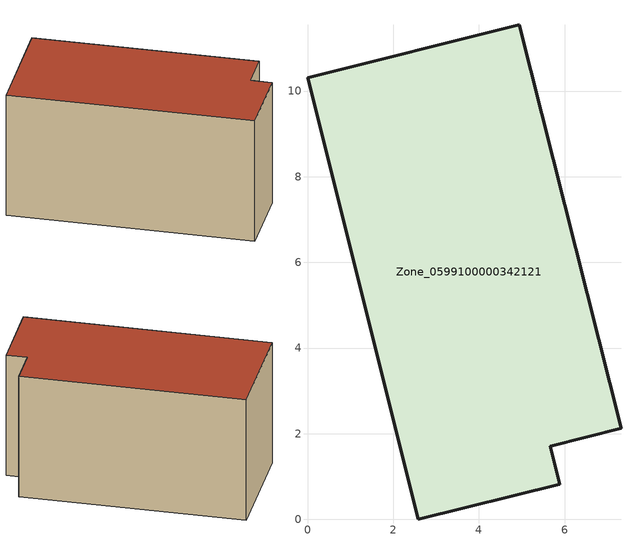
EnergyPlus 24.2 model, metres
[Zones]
Zone_0599100000342121
 floor ground (C_G): 0,10.31 4.94,11.55 7.32,2.12 5.67,1.71 5.89,0.82 2.59,0 z0
 wall outside (C_F): 2.59,0 5.89,0.82 5.67,1.71 7.32,2.12 4.94,11.55 0,10.31 2.59,0 z0:5.73
 roof outside (C_R): 4.94,11.55 0,10.31 2.59,0 5.89,0.82 5.67,1.71 7.32,2.12 z5.73
[BUILDING]
Pand.0599100000342121: North Axis=0; Terrain=City; Loads Convergence Tolerance Value=0.04; Temperature Convergence Tolerance Value=0.4; Solar Distribution=FullExterior; Maximum Number of Warmup Days=25; Minimum Number of Warmup Days=1
[Site:Location]
Rotterdam.The.Hague.AP_ZH_NLD Design_Conditions: Latitude=51.96; Longitude=4.45; Time Zone=1; Elevation=-4.5
[SITE:GROUNDTEMPERATURE:BUILDINGSURFACE]
18, 18, 18, 18, 18, 18, 18, 18, 18, 18, 18, 18
[MATERIAL] Thermal Absorptance=0.9; Solar Absorptance=0.7; Visible Absorptance=0.7
Name | Roughness | Thickness | Conductivity | Density | Specific Heat
G.TI.1992-2005 | MediumSmooth | 0.15 | 0.06 | 540 | 1210
F.TI.1992-2005 | Rough | 0.3 | 0.12 | 1920 | 840
R.TI.1992-2005 | MediumRough | 0.2 | 0.08 | 1500 | 1000
[CONSTRUCTION]
C_G: G.TI.1992-2005
C_F: F.TI.1992-2005
C_R: R.TI.1992-2005
[ZONE]
Zone_0599100000342121: Type=1; Multiplier=1; Ceiling Height=Autocalculate; Volume=Autocalculate; Floor Area=autocalculate; Part of Total Floor Area=Yes
[ZONEINFILTRATION:DESIGNFLOWRATE]
Infil_Zone_0599100000342121: Zone or ZoneList or Space or SpaceList=Zone_0599100000342121; Schedule=AlwaysOn; Design Flow Rate Calculation Method=Flow/Area; Flow Rate per Floor Area=0.0015; Constant Term Coefficient=1; Temperature Term Coefficient=0; Velocity Term Coefficient=0; Velocity Squared Term Coefficient=0
[HVACTEMPLATE:ZONE:IDEALLOADSAIRSYSTEM]
Zone_0599100000342121: Maximum Heating Supply Air Temperature=50; Minimum Cooling Supply Air Temperature=13; Maximum Heating Supply Air Humidity Ratio=0.0156; Minimum Cooling Supply Air Humidity Ratio=0.0077; Heating Limit=NoLimit; Cooling Limit=NoLimit; Dehumidification Control Type=ConstantSensibleHeatRatio; Cooling Sensible Heat Ratio=0.7; Dehumidification Setpoint=60; Humidification Control Type=None; Humidification Setpoint=30; Outdoor Air Method=None; Outdoor Air Flow Rate per Person=0.00944; Outdoor Air Flow Rate per Zone Floor Area=0; Outdoor Air Flow Rate per Zone=0; Demand Controlled Ventilation Type=None; Outdoor Air Economizer Type=NoEconomizer; Heat Recovery Type=None; Sensible Heat Recovery Effectiveness=0.7; Latent Heat Recovery Effectiveness=0.65
[ZONECONTROL:THERMOSTAT]
ThermostatControl_Zone_0599100000342121: Zone or ZoneList=Zone_0599100000342121; Control Type Schedule=DualSetpointControlType; Control 1=Thermostat_Zone_0599100000342121; Temperature Difference Between Cutout And Setpoint=0
[THERMOSTATSETPOINT:DUALSETPOINT]
Thermostat_Zone_0599100000342121: Heating Setpoint Temperature Schedule=HeatingSetpoint_Zone_0599100000342121; Cooling Setpoint Temperature Schedule=CoolingSetpoint_Zone_0599100000342121
[SCHEDULE:COMPACT]
HeatingSetpoint_Zone_0599100000342121: Through: 12/31, For: AllDays, Until: 24:00, 21
CoolingSetpoint_Zone_0599100000342121: Through: 12/31, For: AllDays, Until: 24:00, 24
DualSetpointControlType: Through: 12/31, For: AllDays, Until: 24:00, 4
AlwaysOn: Through: 12/31, For: AllDays, Until: 24:00, 1
